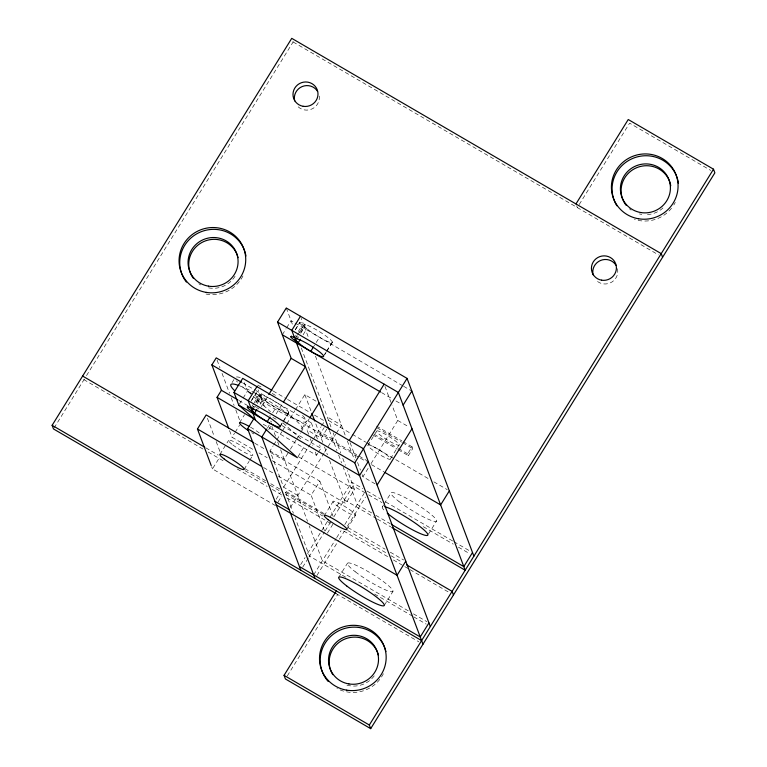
<?xml version="1.0" encoding="UTF-8"?>
<svg xmlns="http://www.w3.org/2000/svg" width="767" height="767" viewBox="0 0 767 767"><rect width="100%" height="100%" fill="white"/><g stroke="black" fill="none" stroke-linecap="round" stroke-linejoin="round"><path stroke-width="0.58" stroke-dasharray="3.83 2.88" d="M54.112 427.938L85.875 376.635M86.508 375.619L293.119 41.974L292.428 40.162M232.075 382.57L233.935 379.55M239.39 404.123L242.497 399.099M243.12 398.092L247.482 391.065L243.896 381.535M282.333 334.776L286.062 328.746M286.685 327.739L291.048 320.702L294.087 322.476M251.672 400.048L256.025 393.011M295.333 329.551L299.696 322.514M251.164 401.141L256.063 393.231A9.194 1.323 31.8 0 1 261.854 395.072L256.408 403.864M295.276 329.906L299.629 322.869A9.194 1.323 31.8 0 1 305.429 324.709L299.983 333.511M219.928 454.4L228.633 440.325M239.534 422.742L244.51 414.698M275.497 505.635L212.459 468.905L219.928 456.844M252.727 449.289L232.065 437.248L234.549 433.221M235.172 432.224L239.534 425.186M252.036 406.251L253.848 403.317M254.213 402.733L259.658 393.931L258.086 389.77M295.602 335.888L296.148 335.016M298.325 331.497L303.224 323.578L301.268 318.372M251.605 409.262L253.465 406.251M255.957 402.224L260.31 395.187M295.17 338.909L297.03 335.888M297.654 334.882L303.885 324.834M253.244 407.143L253.791 406.27M255.967 402.752L260.329 395.714M296.81 336.79L297.356 335.908M299.533 332.389L303.895 325.352M254.232 407.382L254.778 406.5M254.999 407.162L255.545 406.289M257.185 403.643L260.991 397.488L264.222 406.079M298.027 337.691L298.574 336.809M300.75 333.29L304.557 327.135L308.334 337.183M260.071 404.286L263.34 399.003A9.194 1.323 31.8 0 1 256.063 393.231M303.09 334.805L306.905 328.65A9.194 1.323 31.8 0 1 299.629 322.869M261.317 406.606L268.172 395.551M272.63 412.895L275.899 407.622M314.019 346.061L314.566 345.179M316.196 342.542L319.465 337.259M267.443 427.948L269.303 424.937M276.158 413.883L282.381 403.825M244.098 469.366L249.083 461.322M249.706 460.315L252.813 455.291M268.69 429.664L271.173 425.647M280.032 426.347L288.747 412.272M323.597 355.984L326.09 351.967M326.713 350.96L332.312 341.919M280.041 426.864L282.534 422.847M283.157 421.84L288.756 412.799M324.853 354.498L326.1 352.484M326.723 351.487L332.322 342.437M297.826 495.492L283.617 487.208L269.984 450.929L273.09 445.895M273.714 444.898L276.206 440.872M276.829 439.865L281.805 431.831M282.429 430.824L286.158 424.793M286.781 423.787L294.873 410.719M295.496 409.712L304.835 394.641L318.027 402.33M301.93 428.59L306.292 421.553M287.922 453.172L284.193 459.203L269.984 450.929M290.415 449.155L296.014 440.105M296.637 439.108L300.376 433.077M300.99 432.07L309.082 419.003M308.65 434.314L306.992 429.894L311.344 422.866L255.967 390.595M297.989 456.691L304.835 445.637M276.149 499.269L280.501 492.232M283.617 487.208L307.893 448.005M308.516 447.008L312.869 439.97M313.492 438.964L320.961 426.903M321.584 425.896L324.077 421.879M278.133 501.896L281.873 495.866M322.782 442.396L319.839 434.553L324.192 427.516M326.8 429.137L321.2 438.178L306.992 429.894M263.206 424.228L316.531 455.291L317.778 453.287M318.401 452.281L320.894 448.264L319.647 444.946M290.357 507.553L323.971 453.268M324.594 452.271L335.793 434.18M336.416 433.173L341.392 425.129L327.183 416.855M324.47 530.706L311.143 495.233L319.849 481.168L269.207 451.658M324.22 515.846L332.926 501.771M367.786 445.483L376.501 431.418A13.384 1.927 31.8 0 0 393.279 443.278A13.384 1.927 31.8 0 0 395.043 440.603A13.384 1.927 31.8 0 0 376.894 430.814M300.693 564.579L305.055 557.542M307.538 553.515L327.461 521.359M329.944 517.332L351.727 482.155L362.896 488.665M302.677 567.197L308.286 558.155M308.909 557.149L324.47 532.02M325.083 531.013L331.315 520.966M333.798 516.939L353.098 485.789L366.29 493.478M327.384 533.132L332.983 524.091M272.371 460.727L345.744 503.488L354.459 489.413L347.384 470.593M375.101 483.843L362.925 476.748L368.524 467.697M371.017 463.68L397.776 420.46L391.995 405.062M313.665 574.866L336.071 538.683M336.694 537.677L341.047 530.639M344.776 524.609L364.076 493.449M316.896 575.48L338.678 540.304M339.302 539.297L344.278 531.253M347.393 526.229L365.437 497.083M346.952 529.096L355.667 515.021M390.518 458.733L399.233 444.659M412.032 446.797L412.713 448.609L408.36 455.646L407.67 453.834L412.032 446.797L402.896 441.476M338.746 577.321L347.451 563.246M382.311 506.958L383.558 504.954M384.181 503.948L391.026 492.893M287.309 675.919L337.701 594.54M579.219 204.53L629.611 123.151L710.76 170.437M384.248 605.489L392.963 591.415M428.437 534.12L436.528 521.061M293.119 41.974L658.479 254.865M295.103 323.07L402.598 385.705M403.624 386.3L411.831 391.084M381.573 392.599L391.832 398.581M395.935 400.968L401.074 403.96M397.776 420.46L408.945 426.96M376.501 426.097L401.879 440.881M377.191 427.909L401.544 442.108M402.56 442.693L412.713 448.609M374.181 434.314L397.527 447.918M398.543 448.513L407.67 453.834M372.829 434.947L397.191 449.136M398.207 449.73L408.36 455.646M328.544 420.479L351.257 433.71M352.293 434.314L365.715 442.137M366.751 442.732L428.686 478.829M433.854 481.839L447.276 489.653M273.071 390.988L286.503 398.811M287.539 399.415L310.271 412.665M314.412 415.072L323.712 420.489M242.631 382.829L254.941 390M332.686 439.203L318.468 430.92L315.16 422.128M368.265 461.437L247.482 391.065L270.454 411.668M319.839 434.553L366.29 461.619M371.458 464.629L383.845 471.849M238.853 400.46L248.077 405.839M281.92 425.551L320.894 448.264M366.981 491.043L380.432 498.876M385.6 501.896L452.866 541.08M453.891 541.684L469.414 550.725M368.582 494.811L382.004 502.625M423.298 526.689L453.239 544.139M458.398 547.139L469.759 553.755M298.651 456.892L354.459 489.413M254.74 443.23L265.075 449.251M371.717 512.95L357.23 504.504L343.271 467.381M375.859 515.357L390.345 523.803M344.383 499.854L376.386 518.502M377.422 519.106L390.844 526.929M258.93 452.904L267.204 457.717M263.599 467.534L272.899 472.951M278.066 475.962L311.143 495.233M324.211 513.698L284.979 490.832L293.406 513.267M347.959 527.533L385.12 549.182M390.288 552.192L403.71 560.015M244.941 468.685L265.612 480.727M270.78 483.737L280.08 489.154M285.247 492.165L323.482 514.446M205.786 447.823L218.202 455.061M245.114 470.737L268.92 484.61M269.955 485.214L280.3 491.244M285.477 494.255L322.734 515.961M347.576 530.438L385.868 552.748M391.036 555.768L402.426 562.403M203.006 449.04L83.986 379.694L82.97 376.971M208.183 452.051L224.741 461.705M237.166 468.944L267.175 486.431M272.352 489.442L281.662 494.868M286.839 497.888L330.309 523.209M343.76 531.052L388.265 556.986M393.442 559.996L403.787 566.027M404.823 566.631L408.964 569.037M410 569.641L449.328 592.555M408.255 610.839L322.37 560.792L309.235 525.846M413.432 613.849L426.883 621.692M345.658 577.196L309.532 556.142L295.094 517.754M374.564 594.042L412.771 616.294M413.797 616.898L426.184 624.117M336.032 593.572L418.859 641.826M282.927 422.857L302.514 440.431M576.64 205.767L577.33 207.579M384.967 386.376L391.573 403.969M350.107 442.664L355.898 458.052M357.547 462.453L360.442 470.152M362.091 474.543L362.925 476.748M315.448 356.089L345.687 436.557M347.298 440.833L354.507 460.008M286.273 308.008L292.534 324.662M301.297 347.988L331.402 428.063M333.185 432.818L340.769 453M342.782 458.34L345.409 465.339M329.379 430.402L336.981 450.632M338.659 455.099L341.593 462.913M304.835 394.641L311.45 412.234M324.47 446.883L327.442 454.783M329.522 460.315L345.744 503.488M311.344 422.866L317.567 439.424M310.309 438.734L312.802 445.359M315.285 451.984L316.531 455.291M319.849 481.168L333.185 516.642M271.815 426.279L275.602 436.346M277.702 441.945L278.958 445.301M280.645 449.769L307.557 521.368M217.061 360.078L219.976 367.824M222.056 373.366L229.544 393.289M231.203 397.718L234.117 405.465M235.785 409.894L239.946 420.958M229.563 430.594L232.065 437.248M207.416 418.255L214.501 437.094M216.169 441.533L220.34 452.616M211.625 466.691L212.459 468.905M374.248 675.861A25.09 24.4 -20.6 0 1 345.227 684.615M383.385 673.742A33.451 32.54 -20.6 0 1 336.943 688.411M662.995 207.953A25.09 24.4 -20.6 0 1 646.821 214.664M641.797 214.405A25.09 24.4 -20.6 0 1 639.4 213.916M631.164 210.11A25.09 24.4 -20.6 0 1 629.371 208.701M675.286 202.354A33.451 32.54 -20.6 0 1 673.838 204.952M671.528 208.221A33.451 32.54 -20.6 0 1 634.453 219.42M302.514 415.455A41.811 6.021 31.8 0 1 295.841 419.654A41.811 6.021 31.8 0 1 254.155 395.81M250.991 393.538A41.811 6.021 31.8 0 1 240.742 385.322M237.521 382.139A41.811 6.021 31.8 0 1 236.428 380.844M236.447 376.961A41.811 6.021 31.8 0 1 241.011 377.757M257.683 385.13A41.811 6.021 31.8 0 1 263.34 388.198M272.189 393.375A41.811 6.021 31.8 0 1 276.398 395.983M239.649 385.83A41.811 6.021 31.8 0 1 285.123 411.86A41.811 6.021 31.8 0 1 299.504 429.137M276.197 419.271A41.811 6.021 31.8 0 1 269.792 415.647M259.025 409.051A41.811 6.021 31.8 0 1 256.475 407.392M270.53 420.987A14.218 2.042 31.8 0 1 271.623 422.071M253.858 433.921A14.218 2.042 31.8 0 1 251.691 432.665M250.454 427.142A14.218 2.042 31.8 0 1 261.096 434.429M368.179 444.879A13.384 1.927 31.8 0 1 386.06 454.467A13.384 1.927 31.8 0 1 385.159 457.64A13.384 1.927 31.8 0 1 367.93 445.771M383.807 509.902A26.759 3.854 31.8 0 1 383.864 506.613M617.435 268.661A12.54 12.205 -20.6 0 1 596.064 280.176M319.254 96.028A12.54 12.205 -20.6 0 1 296.858 105.386M235.076 276.235A25.09 24.4 -20.6 0 1 207.847 287.711M200.686 284.921A25.09 24.4 -20.6 0 1 198.826 283.723M242.947 275.967A33.451 32.54 -20.6 0 1 204.137 293.617M232.842 444.898A14.218 2.042 31.8 0 0 252.659 455.425A14.218 2.042 31.8 0 0 236.677 443.115A14.218 2.042 31.8 0 0 232.842 444.898M308.833 330.203A16.721 2.406 31.8 0 0 332.14 342.59A16.721 2.406 31.8 0 0 313.339 328.113A16.721 2.406 31.8 0 0 308.833 330.203M398.945 501.484A26.759 3.854 31.8 0 0 436.241 521.311A26.759 3.854 31.8 0 0 406.146 498.128A26.759 3.854 31.8 0 0 398.945 501.484M336.886 505.654A13.384 1.927 31.8 0 0 355.524 515.568A13.384 1.927 31.8 0 0 340.481 503.977A13.384 1.927 31.8 0 0 336.886 505.654M265.267 400.566A16.721 2.406 31.8 0 0 288.574 412.953A16.721 2.406 31.8 0 0 269.763 398.466A16.721 2.406 31.8 0 0 265.267 400.566M355.38 571.837A26.759 3.854 31.8 0 0 392.666 591.664A26.759 3.854 31.8 0 0 362.58 568.491A26.759 3.854 31.8 0 0 355.38 571.837"/><path stroke-width="1.15" d="M336.032 593.572L53.489 428.945L52.127 425.311L291.748 38.35L661.231 253.628L662.592 257.261M237.828 399.856L221.414 390.298L211.874 364.9L216.227 357.863L272.036 390.384M211.203 465.579L197.455 428.993L206.17 414.928L253.704 442.626M228.729 428.379L217.061 397.335L221.414 390.298M254.471 417.66L247.626 428.715L297.366 457.698L238.767 405.129L233.993 392.436L242.708 378.361L363.491 448.743L430.316 626.524M283.627 401.812L305.41 366.636L291.192 358.362L277.558 322.073L286.273 308.008L407.066 378.39L473.881 556.161M256.916 386.645L248.201 400.71L250.943 408.006L251.49 407.124M300.482 316.282L291.767 330.356L294.509 337.653L295.055 336.771M256.801 409.559L254.625 413.077A9.194 1.323 31.8 0 1 247.348 407.296L247.894 406.424M300.367 339.206L298.19 342.724A9.194 1.323 31.8 0 1 290.914 336.943L291.46 336.061M251.614 409.789L252.698 408.025M295.18 339.426L295.726 338.544M253.685 408.265L253.148 409.137A9.194 1.323 31.8 0 0 247.348 407.296M297.26 337.902L296.714 338.784A9.194 1.323 31.8 0 0 290.914 336.943M252.822 410.681L252.276 411.563L255.507 420.153M296.388 340.327L295.851 341.2L329.005 429.415M268.786 394.545L291.192 358.362M267.184 421.697L269.907 417.296M310.75 351.334L313.473 346.943M266.82 428.954L261.835 436.998L315.026 578.491M309.705 417.996L319.043 402.924M349.282 440.459L384.142 384.181M422.972 644.222L354.785 462.817L407.066 378.39M368.265 461.437L359.55 475.511L238.767 405.129M403.126 405.158L411.831 391.084M377.134 485.022L411.984 428.734M575.959 203.945L628.24 119.518L713.511 169.2L714.873 172.834L370.691 728.65L285.42 678.968L284.058 675.343L336.339 590.916M405.772 561.214L397.057 575.288L276.264 504.907M449.337 490.861L440.622 504.926L384.871 472.443M428.954 622.89L420.239 636.965L299.446 566.583M472.52 552.537L463.805 566.612L391.371 524.407M370.691 728.65L369.32 725.026L713.511 169.2M277.558 322.073L398.351 392.455L465.176 570.236L391.87 527.523M282.333 334.776L380.547 392.004M211.874 364.9L241.615 382.234M233.993 392.436L354.785 462.817M217.061 397.335L253.982 418.849M197.455 428.993L261.528 466.326M82.625 376.06L204.751 447.219M406.568 564.809L452.099 591.347L453.47 594.971M274.902 501.282L289.111 509.556M52.127 425.311L421.601 640.589M284.058 675.343L369.32 725.026M311.862 413.327L314.748 421.025M247.626 428.715L300.817 570.217M332.792 674.644A25.09 24.4 -20.6 0 1 344.699 639.112A25.09 24.4 -20.6 0 1 378.514 655.449M328.218 681.499A33.451 32.54 -20.6 0 1 338.343 630.982A33.451 32.54 -20.6 0 1 385.935 651.595M626.102 205.259A25.09 24.4 -20.6 0 1 636.246 167.877A25.09 24.4 -20.6 0 1 670.761 185.71M616.879 205.786A33.451 32.54 -20.6 0 1 634.367 157.781A33.451 32.54 -20.6 0 1 678.469 183.505M234.606 390.671A41.811 6.021 31.8 0 1 238.853 385.533M248.249 430.498A14.218 2.042 31.8 0 1 239.496 422.818A14.218 2.042 31.8 0 1 249.38 426.519M384.842 506.776A26.759 3.854 31.8 0 1 418.351 525.366A26.759 3.854 31.8 0 1 421.639 534.129A26.759 3.854 31.8 0 1 387.23 513.133M593.121 274.807A12.54 12.205 -20.6 0 1 615.978 265.219M294.701 100.928A12.54 12.205 -20.6 0 1 317.557 91.331M193.265 278.22A25.09 24.4 -20.6 0 1 203.495 241.672A25.09 24.4 -20.6 0 1 238.067 257.674M186.41 282.074A33.451 32.54 -20.6 0 1 199.938 232.228A33.451 32.54 -20.6 0 1 245.958 256.015M346.703 690.166A33.451 32.54 -20.6 0 0 384.277 646.552A33.451 32.54 -20.6 0 0 327.519 637.176A33.451 32.54 -20.6 0 0 346.703 690.166M348.918 683.934A25.09 24.4 -20.6 0 0 377.096 651.221A25.09 24.4 -20.6 0 0 334.527 644.194A25.09 24.4 -20.6 0 0 348.918 683.934M638.614 218.777A33.451 32.54 -20.6 0 0 676.178 175.164A33.451 32.54 -20.6 0 0 619.42 165.787A33.451 32.54 -20.6 0 0 638.614 218.777M640.819 212.545A25.09 24.4 -20.6 0 0 668.997 179.833A25.09 24.4 -20.6 0 0 626.428 172.796A25.09 24.4 -20.6 0 0 640.819 212.545M224.137 458.963A14.218 2.042 31.8 0 0 243.944 469.5A14.218 2.042 31.8 0 0 227.962 457.18A14.218 2.042 31.8 0 0 224.137 458.963M300.118 344.278A16.721 2.406 31.8 0 0 323.425 356.665A16.721 2.406 31.8 0 0 304.624 342.178A16.721 2.406 31.8 0 0 300.118 344.278M328.171 519.719A13.384 1.927 31.8 0 0 346.818 529.633A13.384 1.927 31.8 0 0 331.766 518.041A13.384 1.927 31.8 0 0 328.171 519.719M256.552 414.631A16.721 2.406 31.8 0 0 279.859 427.027A16.721 2.406 31.8 0 0 261.058 412.541A16.721 2.406 31.8 0 0 256.552 414.631M346.665 585.911A26.759 3.854 31.8 0 0 383.96 605.738A26.759 3.854 31.8 0 0 353.865 582.556A26.759 3.854 31.8 0 0 346.665 585.911M601.616 280.185A12.54 12.205 -20.6 0 0 615.709 263.829A12.54 12.205 -20.6 0 0 594.425 260.31A12.54 12.205 -20.6 0 0 601.616 280.185M303.195 106.306A12.54 12.205 -20.6 0 0 317.289 89.95A12.54 12.205 -20.6 0 0 295.995 86.431A12.54 12.205 -20.6 0 0 303.195 106.306M206.265 292.39A33.451 32.54 -20.6 0 0 243.839 248.776A33.451 32.54 -20.6 0 0 187.071 239.4A33.451 32.54 -20.6 0 0 206.265 292.39M208.48 286.158A25.09 24.4 -20.6 0 0 236.658 253.446A25.09 24.4 -20.6 0 0 194.089 246.408A25.09 24.4 -20.6 0 0 208.48 286.158"/></g></svg>
